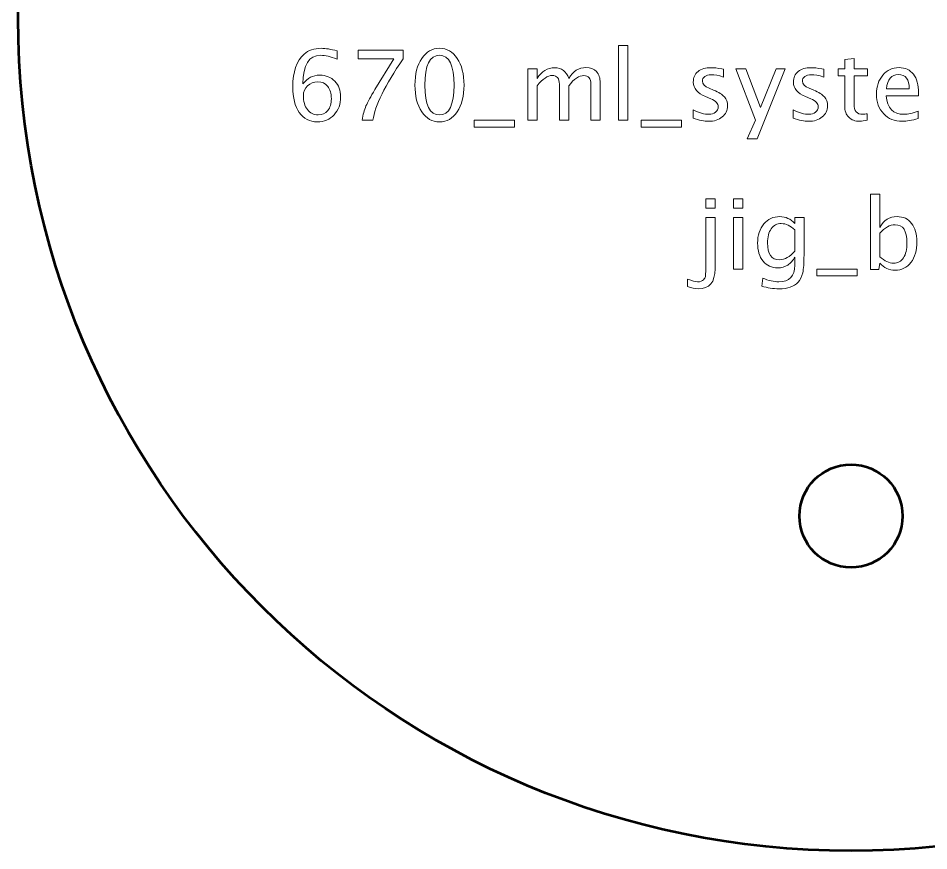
# Model space of a CAD drawing. Header units: centimetres. Extents: x -9.3 to 10.1, y -9.5 to 10.1.
# Drawn here: x 0.35 to 5.65, y 0.4 to 5.25 of the extents above; entities that cross this region are included whole.
import ezdxf

# ---------------------------------------------------------------- set-up
doc = ezdxf.new("R2010")
doc.units = ezdxf.units.CM
doc.header["$MEASUREMENT"] = 0
doc.layers.add('Layer 1', color=7, linetype='Continuous')

msp = doc.modelspace()

# ---------------------------------------------------------------- linework, layer by layer
at = {"layer": 'Layer 1', "lineweight": 53}
for centre, major_axis in [((5.2, 5.25), (0, 4.85)), ((5.20001, 2.34999), (0, 0.30001))]:
    msp.add_ellipse(centre, major_axis=major_axis, ratio=1, dxfattribs=at)
at = {"layer": 'Layer 1', "color": 5, "lineweight": 9}
for points, knots in [([(3.84526, 4.65631), (3.84526, 4.65631), (3.84526, 5.09149), (3.84526, 5.09149), (3.84526, 5.09149), (3.84526, 5.09149), (3.89944, 5.09149), (3.89944, 5.09149), (3.89944, 5.09149), (3.89944, 5.09149), (3.89944, 4.65631), (3.89944, 4.65631), (3.89944, 4.65631), (3.89944, 4.65631), (3.84526, 4.65631), (3.84526, 4.65631)], [0, 0, 0, 0, 0.2, 0.2, 0.2, 0.2, 0.4, 0.4, 0.4, 0.4, 0.6, 0.6, 0.6, 0.6, 1, 1, 1, 1]), ([(2.0082, 4.86779), (2.03417, 4.90137), (2.06681, 4.91821), (2.10613, 4.91821), (2.10613, 4.91821), (2.14179, 4.91821), (2.17095, 4.90645), (2.19372, 4.88284), (2.19372, 4.88284), (2.21639, 4.85923), (2.22777, 4.82893), (2.22777, 4.79196), (2.22777, 4.79196), (2.22777, 4.74954), (2.21507, 4.71464), (2.18958, 4.68726), (2.18958, 4.68726), (2.16408, 4.65988), (2.13172, 4.64615), (2.09231, 4.64615), (2.09231, 4.64615), (2.04753, 4.64615), (2.01234, 4.66431), (1.98704, 4.70052), (1.98704, 4.70052), (1.96164, 4.73684), (1.94894, 4.78707), (1.94894, 4.85114), (1.94894, 4.85114), (1.94894, 4.9375), (1.97114, 5.00081), (2.01545, 5.04126), (2.01545, 5.04126), (2.03953, 5.06346), (2.07283, 5.07456), (2.11526, 5.07456), (2.11526, 5.07456), (2.13991, 5.07456), (2.17048, 5.06948), (2.20689, 5.05932), (2.20689, 5.05932), (2.20689, 5.05932), (2.20689, 5.01191), (2.20689, 5.01191), (2.20689, 5.01191), (2.16841, 5.02658), (2.1368, 5.03392), (2.11197, 5.03392), (2.11197, 5.03392), (2.04282, 5.03392), (2.0082, 4.97851), (2.0082, 4.86779)], [0, 0, 0, 0, 0.0714286, 0.0714286, 0.0714286, 0.0714286, 0.1428571, 0.1428571, 0.1428571, 0.1428571, 0.2142857, 0.2142857, 0.2142857, 0.2142857, 0.2857143, 0.2857143, 0.2857143, 0.2857143, 0.3571429, 0.3571429, 0.3571429, 0.3571429, 0.4285714, 0.4285714, 0.4285714, 0.4285714, 0.5, 0.5, 0.5, 0.5, 0.5714286, 0.5714286, 0.5714286, 0.5714286, 0.6428571, 0.6428571, 0.6428571, 0.6428571, 0.7142857, 0.7142857, 0.7142857, 0.7142857, 0.7857143, 0.7857143, 0.7857143, 0.7857143, 0.8571429, 0.8571429, 0.8571429, 0.8571429, 1, 1, 1, 1]), ([(2.3527, 4.65631), (2.35796, 4.68811), (2.36558, 4.71567), (2.37537, 4.73881), (2.37537, 4.73881), (2.38515, 4.76195), (2.40255, 4.79385), (2.42739, 4.8343), (2.42739, 4.8343), (2.42739, 4.8343), (2.5384, 5.0136), (2.5384, 5.0136), (2.5384, 5.0136), (2.5384, 5.0136), (2.32899, 5.0136), (2.32899, 5.0136), (2.32899, 5.0136), (2.32899, 5.0136), (2.32899, 5.0644), (2.32899, 5.0644), (2.32899, 5.0644), (2.32899, 5.0644), (2.59089, 5.0644), (2.59089, 5.0644), (2.59089, 5.0644), (2.59089, 5.0644), (2.59089, 5.0136), (2.59089, 5.0136), (2.59089, 5.0136), (2.48637, 4.85932), (2.42786, 4.74022), (2.41535, 4.65631), (2.41535, 4.65631), (2.41535, 4.65631), (2.3527, 4.65631), (2.3527, 4.65631)], [0, 0, 0, 0, 0.1, 0.1, 0.1, 0.1, 0.2, 0.2, 0.2, 0.2, 0.3, 0.3, 0.3, 0.3, 0.4, 0.4, 0.4, 0.4, 0.5, 0.5, 0.5, 0.5, 0.6, 0.6, 0.6, 0.6, 0.7, 0.7, 0.7, 0.7, 0.8, 0.8, 0.8, 0.8, 1, 1, 1, 1]), ([(2.8033, 4.64615), (2.7605, 4.64615), (2.72597, 4.66581), (2.69982, 4.70504), (2.69982, 4.70504), (2.67358, 4.74427), (2.6605, 4.79601), (2.6605, 4.86036), (2.6605, 4.86036), (2.6605, 4.9247), (2.67358, 4.97644), (2.69982, 5.01567), (2.69982, 5.01567), (2.72597, 5.0549), (2.7605, 5.07456), (2.8033, 5.07456), (2.8033, 5.07456), (2.84629, 5.07456), (2.88082, 5.05499), (2.90697, 5.01586), (2.90697, 5.01586), (2.93303, 4.97672), (2.94611, 4.92489), (2.94611, 4.86036), (2.94611, 4.86036), (2.94611, 4.79601), (2.93303, 4.74427), (2.90697, 4.70504), (2.90697, 4.70504), (2.88082, 4.66581), (2.84629, 4.64615), (2.8033, 4.64615)], [0, 0, 0, 0, 0.1111111, 0.1111111, 0.1111111, 0.1111111, 0.2222222, 0.2222222, 0.2222222, 0.2222222, 0.3333333, 0.3333333, 0.3333333, 0.3333333, 0.4444444, 0.4444444, 0.4444444, 0.4444444, 0.5555556, 0.5555556, 0.5555556, 0.5555556, 0.6666667, 0.6666667, 0.6666667, 0.6666667, 0.7777778, 0.7777778, 0.7777778, 0.7777778, 1, 1, 1, 1]), ([(2.80321, 4.68679), (2.85975, 4.68679), (2.88797, 4.74464), (2.88797, 4.86036), (2.88797, 4.86036), (2.88797, 4.97607), (2.85975, 5.03392), (2.80321, 5.03392), (2.80321, 5.03392), (2.74686, 5.03392), (2.71864, 4.97607), (2.71864, 4.86036), (2.71864, 4.86036), (2.71864, 4.74464), (2.74686, 4.68679), (2.80321, 4.68679)], [0, 0, 0, 0, 0.2, 0.2, 0.2, 0.2, 0.4, 0.4, 0.4, 0.4, 0.6, 0.6, 0.6, 0.6, 1, 1, 1, 1]), ([(5.29483, 4.6564), (5.27808, 4.65179), (5.2635, 4.64954), (5.25118, 4.64954), (5.25118, 4.64954), (5.22352, 4.64954), (5.20198, 4.65744), (5.18655, 4.67324), (5.18655, 4.67324), (5.17103, 4.68905), (5.16331, 4.71097), (5.16331, 4.73909), (5.16331, 4.73909), (5.16331, 4.73909), (5.16331, 4.91482), (5.16331, 4.91482), (5.16331, 4.91482), (5.16331, 4.91482), (5.12587, 4.91482), (5.12587, 4.91482), (5.12587, 4.91482), (5.12587, 4.91482), (5.12587, 4.95546), (5.12587, 4.95546), (5.12587, 4.95546), (5.12587, 4.95546), (5.16331, 4.95546), (5.16331, 4.95546), (5.16331, 4.95546), (5.16331, 4.95546), (5.16331, 5.00956), (5.16331, 5.00956), (5.16331, 5.00956), (5.16331, 5.00956), (5.2175, 5.01473), (5.2175, 5.01473), (5.2175, 5.01473), (5.2175, 5.01473), (5.2175, 4.95546), (5.2175, 4.95546), (5.2175, 4.95546), (5.2175, 4.95546), (5.29596, 4.95546), (5.29596, 4.95546), (5.29596, 4.95546), (5.29596, 4.95546), (5.29596, 4.91482), (5.29596, 4.91482), (5.29596, 4.91482), (5.29596, 4.91482), (5.2175, 4.91482), (5.2175, 4.91482), (5.2175, 4.91482), (5.2175, 4.91482), (5.2175, 4.74888), (5.2175, 4.74888), (5.2175, 4.74888), (5.2175, 4.70974), (5.23453, 4.69018), (5.26849, 4.69018), (5.26849, 4.69018), (5.27573, 4.69018), (5.28448, 4.6914), (5.29483, 4.69375), (5.29483, 4.69375), (5.29483, 4.69375), (5.29483, 4.6564), (5.29483, 4.6564)], [0, 0, 0, 0, 0.0555556, 0.0555556, 0.0555556, 0.0555556, 0.1111111, 0.1111111, 0.1111111, 0.1111111, 0.1666667, 0.1666667, 0.1666667, 0.1666667, 0.2222222, 0.2222222, 0.2222222, 0.2222222, 0.2777778, 0.2777778, 0.2777778, 0.2777778, 0.3333333, 0.3333333, 0.3333333, 0.3333333, 0.3888889, 0.3888889, 0.3888889, 0.3888889, 0.4444444, 0.4444444, 0.4444444, 0.4444444, 0.5, 0.5, 0.5, 0.5, 0.5555556, 0.5555556, 0.5555556, 0.5555556, 0.6111111, 0.6111111, 0.6111111, 0.6111111, 0.6666667, 0.6666667, 0.6666667, 0.6666667, 0.7222222, 0.7222222, 0.7222222, 0.7222222, 0.7777778, 0.7777778, 0.7777778, 0.7777778, 0.8333333, 0.8333333, 0.8333333, 0.8333333, 0.8888889, 0.8888889, 0.8888889, 0.8888889, 1, 1, 1, 1]), ([(3.31826, 4.65631), (3.31826, 4.65631), (3.31826, 4.95546), (3.31826, 4.95546), (3.31826, 4.95546), (3.31826, 4.95546), (3.37244, 4.95546), (3.37244, 4.95546), (3.37244, 4.95546), (3.37244, 4.95546), (3.37244, 4.89893), (3.37244, 4.89893), (3.37244, 4.89893), (3.39888, 4.94079), (3.43274, 4.96167), (3.47423, 4.96167), (3.47423, 4.96167), (3.51421, 4.96167), (3.5414, 4.94079), (3.55589, 4.89893), (3.55589, 4.89893), (3.58157, 4.94116), (3.61506, 4.96224), (3.65617, 4.96224), (3.65617, 4.96224), (3.68241, 4.96224), (3.70283, 4.95452), (3.71741, 4.939), (3.71741, 4.939), (3.73199, 4.92348), (3.73933, 4.90175), (3.73933, 4.87381), (3.73933, 4.87381), (3.73933, 4.87381), (3.73933, 4.65631), (3.73933, 4.65631), (3.73933, 4.65631), (3.73933, 4.65631), (3.68514, 4.65631), (3.68514, 4.65631), (3.68514, 4.65631), (3.68514, 4.65631), (3.68514, 4.86487), (3.68514, 4.86487), (3.68514, 4.86487), (3.68514, 4.89893), (3.6716, 4.91595), (3.6445, 4.91595), (3.6445, 4.91595), (3.61637, 4.91595), (3.58684, 4.8961), (3.55589, 4.85631), (3.55589, 4.85631), (3.55589, 4.85631), (3.55589, 4.65631), (3.55589, 4.65631), (3.55589, 4.65631), (3.55589, 4.65631), (3.5017, 4.65631), (3.5017, 4.65631), (3.5017, 4.65631), (3.5017, 4.65631), (3.5017, 4.86506), (3.5017, 4.86506), (3.5017, 4.86506), (3.5017, 4.8994), (3.48796, 4.91652), (3.4604, 4.91652), (3.4604, 4.91652), (3.43303, 4.91652), (3.40367, 4.89657), (3.37244, 4.85659), (3.37244, 4.85659), (3.37244, 4.85659), (3.37244, 4.65631), (3.37244, 4.65631), (3.37244, 4.65631), (3.37244, 4.65631), (3.31826, 4.65631), (3.31826, 4.65631)], [0, 0, 0, 0, 0.047619, 0.047619, 0.047619, 0.047619, 0.0952381, 0.0952381, 0.0952381, 0.0952381, 0.1428571, 0.1428571, 0.1428571, 0.1428571, 0.1904762, 0.1904762, 0.1904762, 0.1904762, 0.2380952, 0.2380952, 0.2380952, 0.2380952, 0.2857143, 0.2857143, 0.2857143, 0.2857143, 0.3333333, 0.3333333, 0.3333333, 0.3333333, 0.3809524, 0.3809524, 0.3809524, 0.3809524, 0.4285714, 0.4285714, 0.4285714, 0.4285714, 0.4761905, 0.4761905, 0.4761905, 0.4761905, 0.5238095, 0.5238095, 0.5238095, 0.5238095, 0.5714286, 0.5714286, 0.5714286, 0.5714286, 0.6190476, 0.6190476, 0.6190476, 0.6190476, 0.6666667, 0.6666667, 0.6666667, 0.6666667, 0.7142857, 0.7142857, 0.7142857, 0.7142857, 0.7619048, 0.7619048, 0.7619048, 0.7619048, 0.8095238, 0.8095238, 0.8095238, 0.8095238, 0.8571429, 0.8571429, 0.8571429, 0.8571429, 0.9047619, 0.9047619, 0.9047619, 0.9047619, 1, 1, 1, 1]), ([(4.27987, 4.66703), (4.27987, 4.66703), (4.27987, 4.71671), (4.27987, 4.71671), (4.27987, 4.71671), (4.31534, 4.69902), (4.3461, 4.69018), (4.37235, 4.69018), (4.37235, 4.69018), (4.38796, 4.69018), (4.40094, 4.69441), (4.4112, 4.70288), (4.4112, 4.70288), (4.42145, 4.71125), (4.42663, 4.72179), (4.42663, 4.73448), (4.42663, 4.73448), (4.42663, 4.75302), (4.41223, 4.76835), (4.38345, 4.78049), (4.38345, 4.78049), (4.38345, 4.78049), (4.35174, 4.79394), (4.35174, 4.79394), (4.35174, 4.79394), (4.30499, 4.81332), (4.28157, 4.84135), (4.28157, 4.87776), (4.28157, 4.87776), (4.28157, 4.90382), (4.29078, 4.92432), (4.30922, 4.93928), (4.30922, 4.93928), (4.32766, 4.95424), (4.35297, 4.96167), (4.38505, 4.96167), (4.38505, 4.96167), (4.4017, 4.96167), (4.42239, 4.95941), (4.44695, 4.9548), (4.44695, 4.9548), (4.44695, 4.9548), (4.45823, 4.95264), (4.45823, 4.95264), (4.45823, 4.95264), (4.45823, 4.95264), (4.45823, 4.90749), (4.45823, 4.90749), (4.45823, 4.90749), (4.42804, 4.91652), (4.40395, 4.92103), (4.38599, 4.92103), (4.38599, 4.92103), (4.37018, 4.92103), (4.35767, 4.91755), (4.34817, 4.91068), (4.34817, 4.91068), (4.33876, 4.90382), (4.33406, 4.8946), (4.33406, 4.88303), (4.33406, 4.88303), (4.33406, 4.86675), (4.34723, 4.85292), (4.37366, 4.84173), (4.37366, 4.84173), (4.37366, 4.84173), (4.39972, 4.83072), (4.39972, 4.83072), (4.39972, 4.83072), (4.42926, 4.8183), (4.45014, 4.80513), (4.46237, 4.79131), (4.46237, 4.79131), (4.4747, 4.77748), (4.48081, 4.76017), (4.48081, 4.73947), (4.48081, 4.73947), (4.48081, 4.71322), (4.47046, 4.69168), (4.44967, 4.67484), (4.44967, 4.67484), (4.42898, 4.658), (4.40245, 4.64954), (4.37018, 4.64954), (4.37018, 4.64954), (4.34535, 4.64954), (4.31534, 4.65537), (4.27987, 4.66703)], [0, 0, 0, 0, 0.0434783, 0.0434783, 0.0434783, 0.0434783, 0.0869565, 0.0869565, 0.0869565, 0.0869565, 0.1304348, 0.1304348, 0.1304348, 0.1304348, 0.173913, 0.173913, 0.173913, 0.173913, 0.2173913, 0.2173913, 0.2173913, 0.2173913, 0.2608696, 0.2608696, 0.2608696, 0.2608696, 0.3043478, 0.3043478, 0.3043478, 0.3043478, 0.3478261, 0.3478261, 0.3478261, 0.3478261, 0.3913043, 0.3913043, 0.3913043, 0.3913043, 0.4347826, 0.4347826, 0.4347826, 0.4347826, 0.4782609, 0.4782609, 0.4782609, 0.4782609, 0.5217391, 0.5217391, 0.5217391, 0.5217391, 0.5652174, 0.5652174, 0.5652174, 0.5652174, 0.6086957, 0.6086957, 0.6086957, 0.6086957, 0.6521739, 0.6521739, 0.6521739, 0.6521739, 0.6956522, 0.6956522, 0.6956522, 0.6956522, 0.7391304, 0.7391304, 0.7391304, 0.7391304, 0.7826087, 0.7826087, 0.7826087, 0.7826087, 0.826087, 0.826087, 0.826087, 0.826087, 0.8695652, 0.8695652, 0.8695652, 0.8695652, 0.9130435, 0.9130435, 0.9130435, 0.9130435, 1, 1, 1, 1]), ([(4.59605, 4.54737), (4.59605, 4.54737), (4.64459, 4.65593), (4.64459, 4.65593), (4.64459, 4.65593), (4.64459, 4.65593), (4.5287, 4.95546), (4.5287, 4.95546), (4.5287, 4.95546), (4.5287, 4.95546), (4.58683, 4.95546), (4.58683, 4.95546), (4.58683, 4.95546), (4.58683, 4.95546), (4.673, 4.72893), (4.673, 4.72893), (4.673, 4.72893), (4.673, 4.72893), (4.76491, 4.95546), (4.76491, 4.95546), (4.76491, 4.95546), (4.76491, 4.95546), (4.816, 4.95546), (4.816, 4.95546), (4.816, 4.95546), (4.816, 4.95546), (4.6525, 4.54737), (4.6525, 4.54737), (4.6525, 4.54737), (4.6525, 4.54737), (4.59605, 4.54737), (4.59605, 4.54737)], [0, 0, 0, 0, 0.1111111, 0.1111111, 0.1111111, 0.1111111, 0.2222222, 0.2222222, 0.2222222, 0.2222222, 0.3333333, 0.3333333, 0.3333333, 0.3333333, 0.4444444, 0.4444444, 0.4444444, 0.4444444, 0.5555556, 0.5555556, 0.5555556, 0.5555556, 0.6666667, 0.6666667, 0.6666667, 0.6666667, 0.7777778, 0.7777778, 0.7777778, 0.7777778, 1, 1, 1, 1]), ([(4.86256, 4.66703), (4.86256, 4.66703), (4.86256, 4.71671), (4.86256, 4.71671), (4.86256, 4.71671), (4.89803, 4.69902), (4.92879, 4.69018), (4.95504, 4.69018), (4.95504, 4.69018), (4.97065, 4.69018), (4.98363, 4.69441), (4.99389, 4.70288), (4.99389, 4.70288), (5.00414, 4.71125), (5.00932, 4.72179), (5.00932, 4.73448), (5.00932, 4.73448), (5.00932, 4.75302), (4.99492, 4.76835), (4.96614, 4.78049), (4.96614, 4.78049), (4.96614, 4.78049), (4.93443, 4.79394), (4.93443, 4.79394), (4.93443, 4.79394), (4.88768, 4.81332), (4.86426, 4.84135), (4.86426, 4.87776), (4.86426, 4.87776), (4.86426, 4.90382), (4.87347, 4.92432), (4.89191, 4.93928), (4.89191, 4.93928), (4.91035, 4.95424), (4.93566, 4.96167), (4.96774, 4.96167), (4.96774, 4.96167), (4.98439, 4.96167), (5.00508, 4.95941), (5.02964, 4.9548), (5.02964, 4.9548), (5.02964, 4.9548), (5.04092, 4.95264), (5.04092, 4.95264), (5.04092, 4.95264), (5.04092, 4.95264), (5.04092, 4.90749), (5.04092, 4.90749), (5.04092, 4.90749), (5.01073, 4.91652), (4.98664, 4.92103), (4.96868, 4.92103), (4.96868, 4.92103), (4.95287, 4.92103), (4.94036, 4.91755), (4.93086, 4.91068), (4.93086, 4.91068), (4.92145, 4.90382), (4.91675, 4.8946), (4.91675, 4.88303), (4.91675, 4.88303), (4.91675, 4.86675), (4.92992, 4.85292), (4.95635, 4.84173), (4.95635, 4.84173), (4.95635, 4.84173), (4.98241, 4.83072), (4.98241, 4.83072), (4.98241, 4.83072), (5.01195, 4.8183), (5.03283, 4.80513), (5.04506, 4.79131), (5.04506, 4.79131), (5.05739, 4.77748), (5.0635, 4.76017), (5.0635, 4.73947), (5.0635, 4.73947), (5.0635, 4.71322), (5.05315, 4.69168), (5.03236, 4.67484), (5.03236, 4.67484), (5.01167, 4.658), (4.98514, 4.64954), (4.95287, 4.64954), (4.95287, 4.64954), (4.92804, 4.64954), (4.89803, 4.65537), (4.86256, 4.66703)], [0, 0, 0, 0, 0.0434783, 0.0434783, 0.0434783, 0.0434783, 0.0869565, 0.0869565, 0.0869565, 0.0869565, 0.1304348, 0.1304348, 0.1304348, 0.1304348, 0.173913, 0.173913, 0.173913, 0.173913, 0.2173913, 0.2173913, 0.2173913, 0.2173913, 0.2608696, 0.2608696, 0.2608696, 0.2608696, 0.3043478, 0.3043478, 0.3043478, 0.3043478, 0.3478261, 0.3478261, 0.3478261, 0.3478261, 0.3913043, 0.3913043, 0.3913043, 0.3913043, 0.4347826, 0.4347826, 0.4347826, 0.4347826, 0.4782609, 0.4782609, 0.4782609, 0.4782609, 0.5217391, 0.5217391, 0.5217391, 0.5217391, 0.5652174, 0.5652174, 0.5652174, 0.5652174, 0.6086957, 0.6086957, 0.6086957, 0.6086957, 0.6521739, 0.6521739, 0.6521739, 0.6521739, 0.6956522, 0.6956522, 0.6956522, 0.6956522, 0.7391304, 0.7391304, 0.7391304, 0.7391304, 0.7826087, 0.7826087, 0.7826087, 0.7826087, 0.826087, 0.826087, 0.826087, 0.826087, 0.8695652, 0.8695652, 0.8695652, 0.8695652, 0.9130435, 0.9130435, 0.9130435, 0.9130435, 1, 1, 1, 1]), ([(5.59172, 4.66591), (5.55532, 4.65499), (5.52418, 4.64954), (5.49821, 4.64954), (5.49821, 4.64954), (5.45391, 4.64954), (5.41788, 4.66421), (5.39012, 4.69347), (5.39012, 4.69347), (5.36237, 4.72273), (5.34845, 4.76064), (5.34845, 4.8073), (5.34845, 4.8073), (5.34845, 4.85255), (5.36068, 4.88971), (5.38523, 4.91877), (5.38523, 4.91877), (5.40979, 4.94775), (5.44121, 4.96224), (5.47949, 4.96224), (5.47949, 4.96224), (5.51571, 4.96224), (5.54375, 4.94935), (5.5635, 4.92357), (5.5635, 4.92357), (5.58326, 4.8978), (5.59313, 4.8613), (5.59313, 4.81398), (5.59313, 4.81398), (5.59313, 4.81398), (5.59285, 4.79742), (5.59285, 4.79742), (5.59285, 4.79742), (5.59285, 4.79742), (5.40376, 4.79742), (5.40376, 4.79742), (5.40376, 4.79742), (5.41167, 4.72592), (5.44657, 4.69018), (5.50837, 4.69018), (5.50837, 4.69018), (5.53105, 4.69018), (5.5588, 4.69657), (5.59172, 4.70937), (5.59172, 4.70937), (5.59172, 4.70937), (5.59172, 4.66591), (5.59172, 4.66591)], [0, 0, 0, 0, 0.0769231, 0.0769231, 0.0769231, 0.0769231, 0.1538462, 0.1538462, 0.1538462, 0.1538462, 0.2307692, 0.2307692, 0.2307692, 0.2307692, 0.3076923, 0.3076923, 0.3076923, 0.3076923, 0.3846154, 0.3846154, 0.3846154, 0.3846154, 0.4615385, 0.4615385, 0.4615385, 0.4615385, 0.5384615, 0.5384615, 0.5384615, 0.5384615, 0.6153846, 0.6153846, 0.6153846, 0.6153846, 0.6923077, 0.6923077, 0.6923077, 0.6923077, 0.7692308, 0.7692308, 0.7692308, 0.7692308, 0.8461538, 0.8461538, 0.8461538, 0.8461538, 1, 1, 1, 1]), ([(2.17358, 4.78124), (2.17358, 4.81144), (2.16662, 4.83533), (2.15261, 4.85292), (2.15261, 4.85292), (2.13859, 4.87051), (2.1194, 4.87926), (2.09503, 4.87926), (2.09503, 4.87926), (2.0718, 4.87926), (2.05195, 4.87155), (2.03539, 4.85603), (2.03539, 4.85603), (2.01874, 4.8406), (2.01046, 4.82197), (2.01046, 4.80024), (2.01046, 4.80024), (2.01046, 4.766), (2.01836, 4.73853), (2.03407, 4.71783), (2.03407, 4.71783), (2.04988, 4.69714), (2.07076, 4.68679), (2.09673, 4.68679), (2.09673, 4.68679), (2.12034, 4.68679), (2.13906, 4.69526), (2.15289, 4.71219), (2.15289, 4.71219), (2.16672, 4.72912), (2.17358, 4.75217), (2.17358, 4.78124)], [0, 0, 0, 0, 0.1111111, 0.1111111, 0.1111111, 0.1111111, 0.2222222, 0.2222222, 0.2222222, 0.2222222, 0.3333333, 0.3333333, 0.3333333, 0.3333333, 0.4444444, 0.4444444, 0.4444444, 0.4444444, 0.5555556, 0.5555556, 0.5555556, 0.5555556, 0.6666667, 0.6666667, 0.6666667, 0.6666667, 0.7777778, 0.7777778, 0.7777778, 0.7777778, 1, 1, 1, 1]), ([(5.40659, 4.83806), (5.40659, 4.83806), (5.53867, 4.83806), (5.53867, 4.83806), (5.53867, 4.83806), (5.53867, 4.89375), (5.51788, 4.9216), (5.47639, 4.9216), (5.47639, 4.9216), (5.43462, 4.9216), (5.41138, 4.89375), (5.40659, 4.83806)], [0, 0, 0, 0, 0.25, 0.25, 0.25, 0.25, 0.5, 0.5, 0.5, 0.5, 1, 1, 1, 1]), ([(3.00556, 4.61567), (3.00556, 4.61567), (3.00556, 4.65631), (3.00556, 4.65631), (3.00556, 4.65631), (3.00556, 4.65631), (3.24036, 4.65631), (3.24036, 4.65631), (3.24036, 4.65631), (3.24036, 4.65631), (3.24036, 4.61567), (3.24036, 4.61567), (3.24036, 4.61567), (3.24036, 4.61567), (3.00556, 4.61567), (3.00556, 4.61567)], [0, 0, 0, 0, 0.2, 0.2, 0.2, 0.2, 0.4, 0.4, 0.4, 0.4, 0.6, 0.6, 0.6, 0.6, 1, 1, 1, 1]), ([(3.9779, 4.61567), (3.9779, 4.61567), (3.9779, 4.65631), (3.9779, 4.65631), (3.9779, 4.65631), (3.9779, 4.65631), (4.2127, 4.65631), (4.2127, 4.65631), (4.2127, 4.65631), (4.2127, 4.65631), (4.2127, 4.61567), (4.2127, 4.61567), (4.2127, 4.61567), (4.2127, 4.61567), (3.9779, 4.61567), (3.9779, 4.61567)], [0, 0, 0, 0, 0.2, 0.2, 0.2, 0.2, 0.4, 0.4, 0.4, 0.4, 0.6, 0.6, 0.6, 0.6, 1, 1, 1, 1]), ([(4.35378, 4.14286), (4.35378, 4.14286), (4.35378, 4.19705), (4.35378, 4.19705), (4.35378, 4.19705), (4.35378, 4.19705), (4.40796, 4.19705), (4.40796, 4.19705), (4.40796, 4.19705), (4.40796, 4.19705), (4.40796, 4.14286), (4.40796, 4.14286), (4.40796, 4.14286), (4.40796, 4.14286), (4.35378, 4.14286), (4.35378, 4.14286)], [0, 0, 0, 0, 0.2, 0.2, 0.2, 0.2, 0.4, 0.4, 0.4, 0.4, 0.6, 0.6, 0.6, 0.6, 1, 1, 1, 1]), ([(4.51643, 4.14286), (4.51643, 4.14286), (4.51643, 4.19705), (4.51643, 4.19705), (4.51643, 4.19705), (4.51643, 4.19705), (4.57061, 4.19705), (4.57061, 4.19705), (4.57061, 4.19705), (4.57061, 4.19705), (4.57061, 4.14286), (4.57061, 4.14286), (4.57061, 4.14286), (4.57061, 4.14286), (4.51643, 4.14286), (4.51643, 4.14286)], [0, 0, 0, 0, 0.2, 0.2, 0.2, 0.2, 0.4, 0.4, 0.4, 0.4, 0.6, 0.6, 0.6, 0.6, 1, 1, 1, 1]), ([(5.3137, 3.78557), (5.3137, 3.78557), (5.3137, 4.22414), (5.3137, 4.22414), (5.3137, 4.22414), (5.3137, 4.22414), (5.36788, 4.22414), (5.36788, 4.22414), (5.36788, 4.22414), (5.36788, 4.22414), (5.36788, 4.03158), (5.36788, 4.03158), (5.36788, 4.03158), (5.39008, 4.07344), (5.42348, 4.09432), (5.46798, 4.09432), (5.46798, 4.09432), (5.50401, 4.09432), (5.53232, 4.08125), (5.55302, 4.055), (5.55302, 4.055), (5.57371, 4.02875), (5.58406, 3.99291), (5.58406, 3.94747), (5.58406, 3.94747), (5.58406, 3.89799), (5.5723, 3.85801), (5.54888, 3.82772), (5.54888, 3.82772), (5.52546, 3.79733), (5.4946, 3.78219), (5.45641, 3.78219), (5.45641, 3.78219), (5.42094, 3.78219), (5.3914, 3.79573), (5.36788, 3.82292), (5.36788, 3.82292), (5.36788, 3.82292), (5.3613, 3.78557), (5.3613, 3.78557), (5.3613, 3.78557), (5.3613, 3.78557), (5.3137, 3.78557), (5.3137, 3.78557)], [0, 0, 0, 0, 0.0833333, 0.0833333, 0.0833333, 0.0833333, 0.1666667, 0.1666667, 0.1666667, 0.1666667, 0.25, 0.25, 0.25, 0.25, 0.3333333, 0.3333333, 0.3333333, 0.3333333, 0.4166667, 0.4166667, 0.4166667, 0.4166667, 0.5, 0.5, 0.5, 0.5, 0.5833333, 0.5833333, 0.5833333, 0.5833333, 0.6666667, 0.6666667, 0.6666667, 0.6666667, 0.75, 0.75, 0.75, 0.75, 0.8333333, 0.8333333, 0.8333333, 0.8333333, 1, 1, 1, 1]), ([(4.24823, 3.68736), (4.24823, 3.68736), (4.24823, 3.73082), (4.24823, 3.73082), (4.24823, 3.73082), (4.27363, 3.71991), (4.29301, 3.71445), (4.30627, 3.71445), (4.30627, 3.71445), (4.32132, 3.71445), (4.33308, 3.7185), (4.34136, 3.72659), (4.34136, 3.72659), (4.34691, 3.73205), (4.3503, 3.73835), (4.35171, 3.74531), (4.35171, 3.74531), (4.35312, 3.75227), (4.35378, 3.76685), (4.35378, 3.78905), (4.35378, 3.78905), (4.35378, 3.78905), (4.35378, 4.08811), (4.35378, 4.08811), (4.35378, 4.08811), (4.35378, 4.08811), (4.40796, 4.08811), (4.40796, 4.08811), (4.40796, 4.08811), (4.40796, 4.08811), (4.40796, 3.78915), (4.40796, 3.78915), (4.40796, 3.78915), (4.40796, 3.71229), (4.37551, 3.67381), (4.3105, 3.67381), (4.3105, 3.67381), (4.29122, 3.67381), (4.27043, 3.67833), (4.24823, 3.68736)], [0, 0, 0, 0, 0.0909091, 0.0909091, 0.0909091, 0.0909091, 0.1818182, 0.1818182, 0.1818182, 0.1818182, 0.2727273, 0.2727273, 0.2727273, 0.2727273, 0.3636364, 0.3636364, 0.3636364, 0.3636364, 0.4545455, 0.4545455, 0.4545455, 0.4545455, 0.5454545, 0.5454545, 0.5454545, 0.5454545, 0.6363636, 0.6363636, 0.6363636, 0.6363636, 0.7272727, 0.7272727, 0.7272727, 0.7272727, 0.8181818, 0.8181818, 0.8181818, 0.8181818, 1, 1, 1, 1]), ([(4.51643, 3.78896), (4.51643, 3.78896), (4.51643, 4.08811), (4.51643, 4.08811), (4.51643, 4.08811), (4.51643, 4.08811), (4.57061, 4.08811), (4.57061, 4.08811), (4.57061, 4.08811), (4.57061, 4.08811), (4.57061, 3.78896), (4.57061, 3.78896), (4.57061, 3.78896), (4.57061, 3.78896), (4.51643, 3.78896), (4.51643, 3.78896)], [0, 0, 0, 0, 0.2, 0.2, 0.2, 0.2, 0.4, 0.4, 0.4, 0.4, 0.6, 0.6, 0.6, 0.6, 1, 1, 1, 1]), ([(4.68068, 3.68962), (4.68068, 3.68962), (4.68707, 3.73647), (4.68707, 3.73647), (4.68707, 3.73647), (4.71849, 3.72179), (4.74963, 3.71445), (4.78039, 3.71445), (4.78039, 3.71445), (4.84145, 3.71445), (4.87202, 3.74682), (4.87202, 3.81144), (4.87202, 3.81144), (4.87202, 3.81144), (4.87202, 3.85848), (4.87202, 3.85848), (4.87202, 3.85848), (4.86261, 3.83863), (4.84925, 3.8233), (4.83185, 3.81229), (4.83185, 3.81229), (4.81445, 3.80128), (4.79507, 3.79573), (4.77371, 3.79573), (4.77371, 3.79573), (4.7375, 3.79573), (4.7088, 3.80872), (4.68764, 3.83468), (4.68764, 3.83468), (4.66647, 3.86064), (4.65584, 3.89583), (4.65584, 3.94023), (4.65584, 3.94023), (4.65584, 3.98567), (4.66788, 4.02273), (4.69196, 4.05142), (4.69196, 4.05142), (4.71614, 4.08002), (4.74728, 4.09432), (4.78557, 4.09432), (4.78557, 4.09432), (4.81906, 4.09432), (4.84794, 4.08078), (4.87202, 4.05359), (4.87202, 4.05359), (4.87202, 4.05359), (4.87202, 4.08811), (4.87202, 4.08811), (4.87202, 4.08811), (4.87202, 4.08811), (4.92621, 4.08811), (4.92621, 4.08811), (4.92621, 4.08811), (4.92621, 4.08811), (4.92621, 3.87062), (4.92621, 3.87062), (4.92621, 3.87062), (4.92621, 3.82386), (4.92376, 3.78924), (4.91887, 3.76676), (4.91887, 3.76676), (4.91407, 3.74428), (4.90485, 3.72584), (4.89149, 3.71154), (4.89149, 3.71154), (4.86779, 3.68642), (4.83072, 3.67381), (4.78039, 3.67381), (4.78039, 3.67381), (4.74587, 3.67381), (4.71266, 3.67908), (4.68068, 3.68962)], [0, 0, 0, 0, 0.0526316, 0.0526316, 0.0526316, 0.0526316, 0.1052632, 0.1052632, 0.1052632, 0.1052632, 0.1578947, 0.1578947, 0.1578947, 0.1578947, 0.2105263, 0.2105263, 0.2105263, 0.2105263, 0.2631579, 0.2631579, 0.2631579, 0.2631579, 0.3157895, 0.3157895, 0.3157895, 0.3157895, 0.3684211, 0.3684211, 0.3684211, 0.3684211, 0.4210526, 0.4210526, 0.4210526, 0.4210526, 0.4736842, 0.4736842, 0.4736842, 0.4736842, 0.5263158, 0.5263158, 0.5263158, 0.5263158, 0.5789474, 0.5789474, 0.5789474, 0.5789474, 0.6315789, 0.6315789, 0.6315789, 0.6315789, 0.6842105, 0.6842105, 0.6842105, 0.6842105, 0.7368421, 0.7368421, 0.7368421, 0.7368421, 0.7894737, 0.7894737, 0.7894737, 0.7894737, 0.8421053, 0.8421053, 0.8421053, 0.8421053, 0.8947368, 0.8947368, 0.8947368, 0.8947368, 1, 1, 1, 1]), ([(4.87202, 3.89244), (4.87202, 3.89244), (4.87202, 4.01652), (4.87202, 4.01652), (4.87202, 4.01652), (4.84813, 4.04126), (4.82207, 4.05368), (4.79394, 4.05368), (4.79394, 4.05368), (4.76892, 4.05368), (4.74935, 4.04371), (4.73524, 4.02367), (4.73524, 4.02367), (4.72103, 4.00373), (4.71398, 3.97598), (4.71398, 3.94061), (4.71398, 3.94061), (4.71398, 3.8756), (4.73703, 3.84315), (4.78322, 3.84315), (4.78322, 3.84315), (4.81464, 3.84315), (4.84427, 3.85961), (4.87202, 3.89244)], [0, 0, 0, 0, 0.1428571, 0.1428571, 0.1428571, 0.1428571, 0.2857143, 0.2857143, 0.2857143, 0.2857143, 0.4285714, 0.4285714, 0.4285714, 0.4285714, 0.5714286, 0.5714286, 0.5714286, 0.5714286, 0.7142857, 0.7142857, 0.7142857, 0.7142857, 1, 1, 1, 1]), ([(5.36788, 3.86027), (5.39582, 3.83534), (5.42245, 3.82283), (5.44775, 3.82283), (5.44775, 3.82283), (5.47268, 3.82283), (5.49197, 3.83327), (5.50551, 3.85406), (5.50551, 3.85406), (5.51915, 3.87485), (5.52593, 3.90411), (5.52593, 3.94192), (5.52593, 3.94192), (5.52593, 4.01191), (5.50278, 4.04691), (5.4565, 4.04691), (5.4565, 4.04691), (5.42621, 4.04691), (5.39667, 4.03054), (5.36788, 3.99771), (5.36788, 3.99771), (5.36788, 3.99771), (5.36788, 3.86027), (5.36788, 3.86027)], [0, 0, 0, 0, 0.1428571, 0.1428571, 0.1428571, 0.1428571, 0.2857143, 0.2857143, 0.2857143, 0.2857143, 0.4285714, 0.4285714, 0.4285714, 0.4285714, 0.5714286, 0.5714286, 0.5714286, 0.5714286, 0.7142857, 0.7142857, 0.7142857, 0.7142857, 1, 1, 1, 1]), ([(5.001, 3.74832), (5.001, 3.74832), (5.001, 3.78896), (5.001, 3.78896), (5.001, 3.78896), (5.001, 3.78896), (5.2358, 3.78896), (5.2358, 3.78896), (5.2358, 3.78896), (5.2358, 3.78896), (5.2358, 3.74832), (5.2358, 3.74832), (5.2358, 3.74832), (5.2358, 3.74832), (5.001, 3.74832), (5.001, 3.74832)], [0, 0, 0, 0, 0.2, 0.2, 0.2, 0.2, 0.4, 0.4, 0.4, 0.4, 0.6, 0.6, 0.6, 0.6, 1, 1, 1, 1])]:
    msp.add_open_spline(points, degree=3, knots=knots, dxfattribs=at)

doc.saveas('drawing.dxf')
